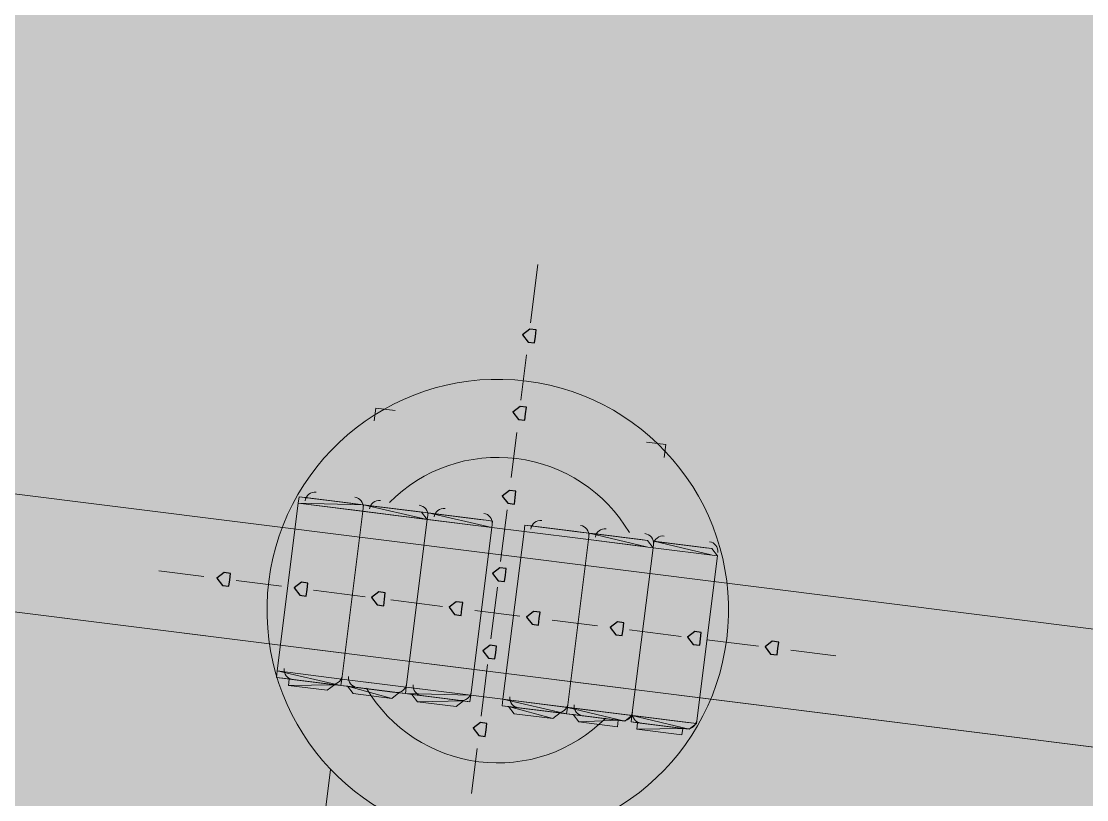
# Model space of a CAD drawing. Header units: metres. Extents: x -4 to 509425, y 7549 to 4732445.
# Drawn here: x 476017.876 to 476019.263, y 4719765.067 to 4719766.081 of the extents above; entities that cross this region are included whole.
import ezdxf

# ---------------------------------------------------------------- set-up
doc = ezdxf.new("R2010")
doc.units = ezdxf.units.M
doc.header["$LTSCALE"] = 0.01
doc.header["$MEASUREMENT"] = 0
doc.layers.get('0').update_dxf_attribs({"lineweight": 0})
doc.layers.add('_SUBESTACIÓN', color=1, linetype='Continuous')
doc.layers.add('SUBESTACION LA VID', color=253, linetype='Continuous')

# ---------------------------------------------------------------- blocks, each defined once
blk = doc.blocks.new('A$Cfff6051d')
at = {"layer": 'SUBESTACION LA VID', "transparency": 33554687}
h = blk.add_hatch(color=256, dxfattribs=at)
h.dxf.hatch_style = 2
h.paths.add_polyline_path([(476018.5451, 4719765.6707), (476018.5461, 4719765.6791), (476018.5377, 4719765.6801), (476018.5282, 4719765.6728), (476018.5356, 4719765.6633), (476018.544, 4719765.6623)])
h = blk.add_hatch(color=256, dxfattribs=at)
h.dxf.hatch_style = 2
h.paths.add_polyline_path([(476018.5451, 4719765.6707), (476018.5461, 4719765.6791), (476018.5377, 4719765.6801), (476018.5282, 4719765.6728), (476018.5356, 4719765.6633), (476018.544, 4719765.6623)])
h = blk.add_hatch(color=256, dxfattribs=at)
h.dxf.hatch_style = 2
h.paths.add_polyline_path([(476018.5324, 4719765.5699), (476018.5335, 4719765.5783), (476018.5251, 4719765.5793), (476018.5156, 4719765.572), (476018.523, 4719765.5625), (476018.5314, 4719765.5615)])
h = blk.add_hatch(color=256, dxfattribs=at)
h.dxf.hatch_style = 2
h.paths.add_polyline_path([(476018.5324, 4719765.5699), (476018.5335, 4719765.5783), (476018.5251, 4719765.5793), (476018.5156, 4719765.572), (476018.523, 4719765.5625), (476018.5314, 4719765.5615)])
h = blk.add_hatch(color=256, dxfattribs=at)
h.dxf.hatch_style = 2
h.paths.add_polyline_path([(476018.5187, 4719765.4607), (476018.5198, 4719765.4691), (476018.5114, 4719765.4701), (476018.5019, 4719765.4628), (476018.5093, 4719765.4533), (476018.5177, 4719765.4523)])
h = blk.add_hatch(color=256, dxfattribs=at)
h.dxf.hatch_style = 2
h.paths.add_polyline_path([(476018.5187, 4719765.4607), (476018.5198, 4719765.4691), (476018.5114, 4719765.4701), (476018.5019, 4719765.4628), (476018.5093, 4719765.4533), (476018.5177, 4719765.4523)])
h = blk.add_hatch(color=256, dxfattribs=at)
h.dxf.hatch_style = 2
h.paths.add_polyline_path([(476018.5061, 4719765.3598), (476018.5071, 4719765.3682), (476018.4987, 4719765.3693), (476018.4893, 4719765.362), (476018.4966, 4719765.3525), (476018.505, 4719765.3514)])
h = blk.add_hatch(color=256, dxfattribs=at)
h.dxf.hatch_style = 2
h.paths.add_polyline_path([(476018.5061, 4719765.3598), (476018.5071, 4719765.3682), (476018.4987, 4719765.3693), (476018.4893, 4719765.362), (476018.4966, 4719765.3525), (476018.505, 4719765.3514)])
h = blk.add_hatch(color=256, dxfattribs=at)
h.dxf.hatch_style = 2
h.paths.add_polyline_path([(476018.147, 4719765.3537), (476018.148, 4719765.3621), (476018.1396, 4719765.3631), (476018.1302, 4719765.3558), (476018.1375, 4719765.3463), (476018.1459, 4719765.3453)])
h = blk.add_hatch(color=256, dxfattribs=at)
h.dxf.hatch_style = 2
h.paths.add_polyline_path([(476018.147, 4719765.3537), (476018.148, 4719765.3621), (476018.1396, 4719765.3631), (476018.1302, 4719765.3558), (476018.1375, 4719765.3463), (476018.1459, 4719765.3453)])
h = blk.add_hatch(color=256, dxfattribs=at)
h.dxf.hatch_style = 2
h.paths.add_polyline_path([(476018.2478, 4719765.341), (476018.2488, 4719765.3494), (476018.2404, 4719765.3505), (476018.231, 4719765.3431), (476018.2383, 4719765.3337), (476018.2467, 4719765.3326)])
h = blk.add_hatch(color=256, dxfattribs=at)
h.dxf.hatch_style = 2
h.paths.add_polyline_path([(476018.2478, 4719765.341), (476018.2488, 4719765.3494), (476018.2404, 4719765.3505), (476018.231, 4719765.3431), (476018.2383, 4719765.3337), (476018.2467, 4719765.3326)])
h = blk.add_hatch(color=256, dxfattribs=at)
h.dxf.hatch_style = 2
h.paths.add_polyline_path([(476018.3486, 4719765.3284), (476018.3496, 4719765.3368), (476018.3412, 4719765.3379), (476018.3318, 4719765.3305), (476018.3391, 4719765.3211), (476018.3475, 4719765.32)])
h = blk.add_hatch(color=256, dxfattribs=at)
h.dxf.hatch_style = 2
h.paths.add_polyline_path([(476018.3486, 4719765.3284), (476018.3496, 4719765.3368), (476018.3412, 4719765.3379), (476018.3318, 4719765.3305), (476018.3391, 4719765.3211), (476018.3475, 4719765.32)])
h = blk.add_hatch(color=256, dxfattribs=at)
h.dxf.hatch_style = 2
h.paths.add_polyline_path([(476018.4494, 4719765.3158), (476018.4504, 4719765.3242), (476018.442, 4719765.3252), (476018.4326, 4719765.3179), (476018.4399, 4719765.3084), (476018.4483, 4719765.3074)])
h = blk.add_hatch(color=256, dxfattribs=at)
h.dxf.hatch_style = 2
h.paths.add_polyline_path([(476018.4494, 4719765.3158), (476018.4504, 4719765.3242), (476018.442, 4719765.3252), (476018.4326, 4719765.3179), (476018.4399, 4719765.3084), (476018.4483, 4719765.3074)])
h = blk.add_hatch(color=256, dxfattribs=at)
h.dxf.hatch_style = 2
h.paths.add_polyline_path([(476018.5502, 4719765.3031), (476018.5512, 4719765.3115), (476018.5428, 4719765.3126), (476018.5334, 4719765.3052), (476018.5407, 4719765.2958), (476018.5491, 4719765.2947)])
h = blk.add_hatch(color=256, dxfattribs=at)
h.dxf.hatch_style = 2
h.paths.add_polyline_path([(476018.5502, 4719765.3031), (476018.5512, 4719765.3115), (476018.5428, 4719765.3126), (476018.5334, 4719765.3052), (476018.5407, 4719765.2958), (476018.5491, 4719765.2947)])
h = blk.add_hatch(color=256, dxfattribs=at)
h.dxf.hatch_style = 2
h.paths.add_polyline_path([(476018.6594, 4719765.2894), (476018.6604, 4719765.2978), (476018.652, 4719765.2989), (476018.6426, 4719765.2915), (476018.6499, 4719765.2821), (476018.6583, 4719765.281)])
h = blk.add_hatch(color=256, dxfattribs=at)
h.dxf.hatch_style = 2
h.paths.add_polyline_path([(476018.6594, 4719765.2894), (476018.6604, 4719765.2978), (476018.652, 4719765.2989), (476018.6426, 4719765.2915), (476018.6499, 4719765.2821), (476018.6583, 4719765.281)])
h = blk.add_hatch(color=256, dxfattribs=at)
h.dxf.hatch_style = 2
h.paths.add_polyline_path([(476018.7602, 4719765.2768), (476018.7612, 4719765.2852), (476018.7528, 4719765.2863), (476018.7434, 4719765.2789), (476018.7507, 4719765.2695), (476018.7591, 4719765.2684)])
h = blk.add_hatch(color=256, dxfattribs=at)
h.dxf.hatch_style = 2
h.paths.add_polyline_path([(476018.7602, 4719765.2768), (476018.7612, 4719765.2852), (476018.7528, 4719765.2863), (476018.7434, 4719765.2789), (476018.7507, 4719765.2695), (476018.7591, 4719765.2684)])
h = blk.add_hatch(color=256, dxfattribs=at)
h.dxf.hatch_style = 2
h.paths.add_polyline_path([(476018.4934, 4719765.259), (476018.4945, 4719765.2674), (476018.4861, 4719765.2685), (476018.4766, 4719765.2612), (476018.484, 4719765.2517), (476018.4924, 4719765.2506)])
h = blk.add_hatch(color=256, dxfattribs=at)
h.dxf.hatch_style = 2
h.paths.add_polyline_path([(476018.4934, 4719765.259), (476018.4945, 4719765.2674), (476018.4861, 4719765.2685), (476018.4766, 4719765.2612), (476018.484, 4719765.2517), (476018.4924, 4719765.2506)])
h = blk.add_hatch(color=256, dxfattribs=at)
h.dxf.hatch_style = 2
h.paths.add_polyline_path([(476018.861, 4719765.2642), (476018.862, 4719765.2726), (476018.8536, 4719765.2736), (476018.8442, 4719765.2663), (476018.8515, 4719765.2568), (476018.8599, 4719765.2558)])
h = blk.add_hatch(color=256, dxfattribs=at)
h.dxf.hatch_style = 2
h.paths.add_polyline_path([(476018.861, 4719765.2642), (476018.862, 4719765.2726), (476018.8536, 4719765.2736), (476018.8442, 4719765.2663), (476018.8515, 4719765.2568), (476018.8599, 4719765.2558)])
h = blk.add_hatch(color=256, dxfattribs=at)
h.dxf.hatch_style = 2
h.paths.add_polyline_path([(476018.4808, 4719765.1582), (476018.4819, 4719765.1666), (476018.4735, 4719765.1677), (476018.464, 4719765.1603), (476018.4714, 4719765.1509), (476018.4798, 4719765.1498)])
h = blk.add_hatch(color=256, dxfattribs=at)
h.dxf.hatch_style = 2
h.paths.add_polyline_path([(476018.4808, 4719765.1582), (476018.4819, 4719765.1666), (476018.4735, 4719765.1677), (476018.464, 4719765.1603), (476018.4714, 4719765.1509), (476018.4798, 4719765.1498)])
at = {"layer": 'SUBESTACION LA VID', "lineweight": 15}
for p, q in [((476073.0778, 4719758.5438), (475977.8264, 4719770.4854)), ((476073.0589, 4719758.3926), (475977.8075, 4719770.3342)), ((476018.5482, 4719765.7641), (476018.5388, 4719765.6885)), ((476018.5482, 4719765.7641), (476018.5388, 4719765.6885)), ((476018.5335, 4719765.6465), (476018.5261, 4719765.5877)), ((476018.5335, 4719765.6465), (476018.5261, 4719765.5877)), ((476018.5209, 4719765.5457), (476018.5135, 4719765.4869)), ((476018.5209, 4719765.5457), (476018.5135, 4719765.4869)), ((476018.2362, 4719765.4534), (476018.2089, 4719765.235)), ((476018.2362, 4719765.4534), (476018.2089, 4719765.235)), ((476018.3045, 4719765.4534), (476018.2541, 4719765.4597)), ((476018.3045, 4719765.4534), (476018.2541, 4719765.4597)), ((476018.3885, 4719765.4429), (476018.3381, 4719765.4492)), ((476018.3885, 4719765.4429), (476018.3381, 4719765.4492)), ((476018.3203, 4719765.4429), (476018.2929, 4719765.2245)), ((476018.2929, 4719765.2245), (476018.3203, 4719765.4429)), ((476018.3203, 4719765.4429), (476018.2929, 4719765.2245)), ((476018.2929, 4719765.2245), (476018.3203, 4719765.4429)), ((476018.4725, 4719765.4323), (476018.4221, 4719765.4386)), ((476018.4725, 4719765.4323), (476018.4221, 4719765.4386)), ((476018.5082, 4719765.4449), (476018.4998, 4719765.3777)), ((476018.5082, 4719765.4449), (476018.4998, 4719765.3777)), ((476018.4043, 4719765.4323), (476018.3769, 4719765.2139)), ((476018.3769, 4719765.2139), (476018.4043, 4719765.4323)), ((476018.4043, 4719765.4323), (476018.3769, 4719765.2139)), ((476018.3769, 4719765.2139), (476018.4043, 4719765.4323)), ((476018.4609, 4719765.2034), (476018.4883, 4719765.4218)), ((476018.4609, 4719765.2034), (476018.4883, 4719765.4218)), ((476018.5481, 4719765.4228), (476018.5985, 4719765.4165)), ((476018.5481, 4719765.4228), (476018.5985, 4719765.4165)), ((476018.5029, 4719765.1981), (476018.5303, 4719765.4166)), ((476018.5029, 4719765.1981), (476018.5303, 4719765.4166)), ((476018.6143, 4719765.406), (476018.5869, 4719765.1876)), ((476018.5869, 4719765.1876), (476018.6143, 4719765.406)), ((476018.6143, 4719765.406), (476018.5869, 4719765.1876)), ((476018.5869, 4719765.1876), (476018.6143, 4719765.406)), ((476018.6321, 4719765.4123), (476018.6825, 4719765.406)), ((476018.6321, 4719765.4123), (476018.6825, 4719765.406)), ((476018.6983, 4719765.3955), (476018.6709, 4719765.1771)), ((476018.6709, 4719765.1771), (476018.6983, 4719765.3955)), ((476018.6983, 4719765.3955), (476018.6709, 4719765.1771)), ((476018.6709, 4719765.1771), (476018.6983, 4719765.3955)), ((476018.7077, 4719765.4028), (476018.7665, 4719765.3955)), ((476018.7077, 4719765.4028), (476018.7665, 4719765.3955)), ((476018.7823, 4719765.385), (476018.7549, 4719765.1665)), ((476018.7823, 4719765.385), (476018.7549, 4719765.1665)), ((476018.1134, 4719765.3579), (476018.0545, 4719765.3653)), ((476018.1134, 4719765.3579), (476018.0545, 4719765.3653)), ((476018.2142, 4719765.3453), (476018.1554, 4719765.3526)), ((476018.2142, 4719765.3453), (476018.1554, 4719765.3526)), ((476018.3234, 4719765.3316), (476018.2562, 4719765.34)), ((476018.3234, 4719765.3316), (476018.2562, 4719765.34)), ((476018.4956, 4719765.3441), (476018.4872, 4719765.2769)), ((476018.4956, 4719765.3441), (476018.4872, 4719765.2769)), ((476018.4242, 4719765.3189), (476018.357, 4719765.3274)), ((476018.4242, 4719765.3189), (476018.357, 4719765.3274)), ((476018.525, 4719765.3063), (476018.4662, 4719765.3137)), ((476018.525, 4719765.3063), (476018.4662, 4719765.3137)), ((476018.6258, 4719765.2937), (476018.567, 4719765.301)), ((476018.6258, 4719765.2937), (476018.567, 4719765.301)), ((476018.735, 4719765.28), (476018.6678, 4719765.2884)), ((476018.735, 4719765.28), (476018.6678, 4719765.2884)), ((476018.8358, 4719765.2673), (476018.7686, 4719765.2757)), ((476018.8358, 4719765.2673), (476018.7686, 4719765.2757)), ((476018.9366, 4719765.2547), (476018.8778, 4719765.2621)), ((476018.9366, 4719765.2547), (476018.8778, 4719765.2621)), ((476018.4829, 4719765.2433), (476018.4745, 4719765.1761)), ((476018.4829, 4719765.2433), (476018.4745, 4719765.1761)), ((476018.2236, 4719765.2161), (476018.274, 4719765.2098)), ((476018.2246, 4719765.2245), (476018.275, 4719765.2182)), ((476018.3086, 4719765.214), (476018.359, 4719765.2076)), ((476018.3076, 4719765.2056), (476018.358, 4719765.1992)), ((476018.3926, 4719765.2034), (476018.443, 4719765.1971)), ((476018.3916, 4719765.195), (476018.442, 4719765.1887)), ((476018.569, 4719765.1813), (476018.5186, 4719765.1876)), ((476018.568, 4719765.1729), (476018.5176, 4719765.1792)), ((476018.653, 4719765.1708), (476018.6026, 4719765.1771)), ((476018.652, 4719765.1624), (476018.6016, 4719765.1687)), ((476018.736, 4719765.1518), (476018.6772, 4719765.1592)), ((476018.737, 4719765.1602), (476018.6782, 4719765.1676)), ((476018.4692, 4719765.1341), (476018.4619, 4719765.0753)), ((476018.4692, 4719765.1341), (476018.4619, 4719765.0753)), ((476018.2781, 4719765.1069), (476017.9, 4719762.0911)), ((476018.2781, 4719765.1069), (476017.9, 4719762.0911))]:
    blk.add_line(p, q, dxfattribs=at)
at = {"layer": 'SUBESTACION LA VID', "lineweight": 0}
for p, q in [((476018.2457, 4719765.4608), (476018.3129, 4719765.4523)), ((476018.2457, 4719765.4608), (476018.3129, 4719765.4523)), ((476018.2457, 4719765.4608), (476018.3129, 4719765.4523)), ((476018.2457, 4719765.4608), (476018.3129, 4719765.4523)), ((476018.2457, 4719765.4608), (476018.3129, 4719765.4523)), ((476018.2457, 4719765.4608), (476018.3045, 4719765.4534)), ((476018.2457, 4719765.4608), (476018.3129, 4719765.4523)), ((476018.2457, 4719765.4608), (476018.3129, 4719765.4523)), ((476018.2457, 4719765.4608), (476018.3129, 4719765.4523)), ((476018.2457, 4719765.4608), (476018.3129, 4719765.4523)), ((476018.2457, 4719765.4608), (476018.3129, 4719765.4523)), ((476018.2457, 4719765.4608), (476018.3045, 4719765.4534)), ((476018.3213, 4719765.4513), (476018.4043, 4719765.4323)), ((476018.3297, 4719765.4502), (476018.3969, 4719765.4418)), ((476018.3297, 4719765.4502), (476018.3969, 4719765.4418)), ((476018.3297, 4719765.4502), (476018.3969, 4719765.4418)), ((476018.3297, 4719765.4502), (476018.3969, 4719765.4418)), ((476018.3297, 4719765.4502), (476018.3969, 4719765.4418)), ((476018.3297, 4719765.4502), (476018.3969, 4719765.4418)), ((476018.3297, 4719765.4502), (476018.3969, 4719765.4418)), ((476018.3297, 4719765.4502), (476018.3969, 4719765.4418)), ((476018.3297, 4719765.4502), (476018.3969, 4719765.4418)), ((476018.3297, 4719765.4502), (476018.3969, 4719765.4418)), ((476018.3203, 4719765.4429), (476018.4043, 4719765.4323)), ((476018.4053, 4719765.4407), (476018.4883, 4719765.4218)), ((476018.4053, 4719765.4407), (476018.4809, 4719765.4313)), ((476018.4053, 4719765.4407), (476018.4883, 4719765.4218)), ((476018.4053, 4719765.4407), (476018.4809, 4719765.4313)), ((476018.4137, 4719765.4397), (476018.4809, 4719765.4313)), ((476018.4137, 4719765.4397), (476018.4809, 4719765.4313)), ((476018.4137, 4719765.4397), (476018.4809, 4719765.4313)), ((476018.4137, 4719765.4397), (476018.4809, 4719765.4313)), ((476018.4137, 4719765.4397), (476018.4809, 4719765.4313)), ((476018.4137, 4719765.4397), (476018.4725, 4719765.4323)), ((476018.4137, 4719765.4397), (476018.4809, 4719765.4313)), ((476018.4137, 4719765.4397), (476018.4809, 4719765.4313)), ((476018.4137, 4719765.4397), (476018.4809, 4719765.4313)), ((476018.4137, 4719765.4397), (476018.4809, 4719765.4313)), ((476018.4137, 4719765.4397), (476018.4809, 4719765.4313)), ((476018.4137, 4719765.4397), (476018.4725, 4719765.4323)), ((476018.4043, 4719765.4323), (476018.4883, 4719765.4218)), ((476018.4043, 4719765.4323), (476018.4883, 4719765.4218)), ((476018.4043, 4719765.4323), (476018.4883, 4719765.4218)), ((476018.4043, 4719765.4323), (476018.4883, 4719765.4218)), ((476018.4043, 4719765.4323), (476018.4883, 4719765.4218)), ((476018.4043, 4719765.4323), (476018.4883, 4719765.4218)), ((476018.5313, 4719765.425), (476018.6069, 4719765.4155)), ((476018.5313, 4719765.425), (476018.6069, 4719765.4155)), ((476018.5397, 4719765.4239), (476018.6069, 4719765.4155)), ((476018.5397, 4719765.4239), (476018.6069, 4719765.4155)), ((476018.5397, 4719765.4239), (476018.6069, 4719765.4155)), ((476018.5397, 4719765.4239), (476018.5985, 4719765.4165)), ((476018.5397, 4719765.4239), (476018.5985, 4719765.4165)), ((476018.5397, 4719765.4239), (476018.6069, 4719765.4155)), ((476018.5397, 4719765.4239), (476018.6069, 4719765.4155)), ((476018.5397, 4719765.4239), (476018.6069, 4719765.4155)), ((476018.5397, 4719765.4239), (476018.5985, 4719765.4165)), ((476018.5397, 4719765.4239), (476018.5985, 4719765.4165)), ((476018.5481, 4719765.4228), (476018.5985, 4719765.4165)), ((476018.5481, 4719765.4228), (476018.5985, 4719765.4165)), ((476018.5303, 4719765.4166), (476018.6143, 4719765.406)), ((476018.5303, 4719765.4166), (476018.6143, 4719765.406)), ((476018.6143, 4719765.406), (476018.6983, 4719765.3955)), ((476018.6143, 4719765.406), (476018.6983, 4719765.3955)), ((476018.6143, 4719765.406), (476018.6899, 4719765.3965)), ((476018.6153, 4719765.4144), (476018.6899, 4719765.3965)), ((476018.6153, 4719765.4144), (476018.6909, 4719765.4049)), ((476018.6153, 4719765.4144), (476018.6909, 4719765.4049)), ((476018.6153, 4719765.4144), (476018.6909, 4719765.4049)), ((476018.6153, 4719765.4144), (476018.6909, 4719765.4049)), ((476018.6237, 4719765.4134), (476018.6909, 4719765.4049)), ((476018.6237, 4719765.4134), (476018.6909, 4719765.4049)), ((476018.6237, 4719765.4134), (476018.6825, 4719765.406)), ((476018.6237, 4719765.4134), (476018.6825, 4719765.406)), ((476018.6237, 4719765.4134), (476018.6909, 4719765.4049)), ((476018.6237, 4719765.4134), (476018.6909, 4719765.4049)), ((476018.6237, 4719765.4134), (476018.6825, 4719765.406)), ((476018.6237, 4719765.4134), (476018.6825, 4719765.406)), ((476018.6321, 4719765.4123), (476018.6825, 4719765.406)), ((476018.6321, 4719765.4123), (476018.6825, 4719765.406)), ((476018.6983, 4719765.3955), (476018.7823, 4719765.385)), ((476018.6983, 4719765.3955), (476018.7823, 4719765.385)), ((476018.6983, 4719765.3955), (476018.7823, 4719765.385)), ((476018.6983, 4719765.3955), (476018.7823, 4719765.385)), ((476018.6983, 4719765.3955), (476018.7823, 4719765.385)), ((476018.6983, 4719765.3955), (476018.7823, 4719765.385)), ((476018.6993, 4719765.4039), (476018.7739, 4719765.386)), ((476018.6993, 4719765.4039), (476018.7749, 4719765.3944)), ((476018.6993, 4719765.4039), (476018.7749, 4719765.3944)), ((476018.6993, 4719765.4039), (476018.7739, 4719765.386)), ((476018.6993, 4719765.4039), (476018.7749, 4719765.3944)), ((476018.6993, 4719765.4039), (476018.7749, 4719765.3944)), ((476018.7077, 4719765.4028), (476018.7749, 4719765.3944)), ((476018.7077, 4719765.4028), (476018.7665, 4719765.3955)), ((476018.7077, 4719765.4028), (476018.7665, 4719765.3955)), ((476018.7077, 4719765.4028), (476018.7665, 4719765.3955)), ((476018.7077, 4719765.4028), (476018.7749, 4719765.3944)), ((476018.7077, 4719765.4028), (476018.7665, 4719765.3955)), ((476018.7077, 4719765.4028), (476018.7665, 4719765.3955)), ((476018.7077, 4719765.4028), (476018.7665, 4719765.3955)), ((476018.2834, 4719765.2171), (476018.2162, 4719765.2255)), ((476018.2834, 4719765.2171), (476018.2162, 4719765.2255)), ((476018.2834, 4719765.2171), (476018.2162, 4719765.2255)), ((476018.2834, 4719765.2171), (476018.2162, 4719765.2255)), ((476018.2834, 4719765.2171), (476018.2162, 4719765.2255)), ((476018.2834, 4719765.2171), (476018.2162, 4719765.2255)), ((476018.2834, 4719765.2171), (476018.2246, 4719765.2245)), ((476018.2834, 4719765.2171), (476018.2246, 4719765.2245)), ((476018.3758, 4719765.2055), (476018.2918, 4719765.2161)), ((476018.3758, 4719765.2055), (476018.2918, 4719765.2161)), ((476018.3758, 4719765.2055), (476018.2918, 4719765.2161)), ((476018.3758, 4719765.2055), (476018.2918, 4719765.2161)), ((476018.3769, 4719765.2139), (476018.2929, 4719765.2245)), ((476018.3769, 4719765.2139), (476018.2929, 4719765.2245)), ((476018.3769, 4719765.2139), (476018.2929, 4719765.2245)), ((476018.3769, 4719765.2139), (476018.2929, 4719765.2245)), ((476018.359, 4719765.2076), (476018.3002, 4719765.215)), ((476018.3674, 4719765.2066), (476018.3002, 4719765.215)), ((476018.3674, 4719765.2066), (476018.3002, 4719765.215)), ((476018.3674, 4719765.2066), (476018.3002, 4719765.215)), ((476018.3674, 4719765.2066), (476018.3002, 4719765.215)), ((476018.3674, 4719765.2066), (476018.3002, 4719765.215)), ((476018.358, 4719765.1992), (476018.3002, 4719765.215)), ((476018.3674, 4719765.2066), (476018.3002, 4719765.215)), ((476018.3674, 4719765.2066), (476018.3002, 4719765.215)), ((476018.3674, 4719765.2066), (476018.3002, 4719765.215)), ((476018.3674, 4719765.2066), (476018.3002, 4719765.215)), ((476018.3674, 4719765.2066), (476018.3002, 4719765.215)), ((476018.4514, 4719765.1961), (476018.3758, 4719765.2055)), ((476018.4598, 4719765.195), (476018.3758, 4719765.2055)), ((476018.4609, 4719765.2034), (476018.3758, 4719765.2055)), ((476018.4514, 4719765.1961), (476018.3758, 4719765.2055)), ((476018.4514, 4719765.1961), (476018.3758, 4719765.2055)), ((476018.4598, 4719765.195), (476018.3758, 4719765.2055)), ((476018.4609, 4719765.2034), (476018.3758, 4719765.2055)), ((476018.4514, 4719765.1961), (476018.3842, 4719765.2045)), ((476018.4514, 4719765.1961), (476018.3842, 4719765.2045)), ((476018.4514, 4719765.1961), (476018.3842, 4719765.2045)), ((476018.4514, 4719765.1961), (476018.3842, 4719765.2045)), ((476018.4514, 4719765.1961), (476018.3842, 4719765.2045)), ((476018.4514, 4719765.1961), (476018.3842, 4719765.2045)), ((476018.4514, 4719765.1961), (476018.3842, 4719765.2045)), ((476018.5858, 4719765.1792), (476018.5029, 4719765.1981)), ((476018.5858, 4719765.1792), (476018.5029, 4719765.1981)), ((476018.569, 4719765.1813), (476018.5102, 4719765.1887)), ((476018.5774, 4719765.1803), (476018.5102, 4719765.1887)), ((476018.5774, 4719765.1803), (476018.5102, 4719765.1887)), ((476018.568, 4719765.1729), (476018.5102, 4719765.1887)), ((476018.5774, 4719765.1803), (476018.5102, 4719765.1887)), ((476018.5774, 4719765.1803), (476018.5102, 4719765.1887)), ((476018.6614, 4719765.1697), (476018.5869, 4719765.1876)), ((476018.6614, 4719765.1697), (476018.5869, 4719765.1876)), ((476018.6614, 4719765.1697), (476018.5858, 4719765.1792)), ((476018.6614, 4719765.1697), (476018.5858, 4719765.1792)), ((476018.6614, 4719765.1697), (476018.5858, 4719765.1792)), ((476018.6614, 4719765.1697), (476018.5858, 4719765.1792)), ((476018.653, 4719765.1708), (476018.5942, 4719765.1781)), ((476018.6614, 4719765.1697), (476018.5942, 4719765.1781)), ((476018.653, 4719765.1708), (476018.5942, 4719765.1781)), ((476018.6614, 4719765.1697), (476018.5942, 4719765.1781)), ((476018.653, 4719765.1708), (476018.6016, 4719765.1687)), ((476018.653, 4719765.1708), (476018.6026, 4719765.1771)), ((476018.7465, 4719765.1676), (476018.6709, 4719765.1771)), ((476018.7454, 4719765.1592), (476018.6698, 4719765.1687)), ((476018.7454, 4719765.1592), (476018.6698, 4719765.1687)), ((476018.7454, 4719765.1592), (476018.6698, 4719765.1687)), ((476018.7454, 4719765.1592), (476018.6698, 4719765.1687)), ((476018.7454, 4719765.1592), (476018.6698, 4719765.1687)), ((476018.7454, 4719765.1592), (476018.6698, 4719765.1687)), ((476018.7454, 4719765.1592), (476018.6698, 4719765.1687)), ((476018.737, 4719765.1602), (476018.6772, 4719765.1592)), ((476018.737, 4719765.1602), (476018.6782, 4719765.1676)), ((476018.737, 4719765.1602), (476018.6782, 4719765.1676)), ((476018.737, 4719765.1602), (476018.6782, 4719765.1676)), ((476018.7454, 4719765.1592), (476018.6782, 4719765.1676)), ((476018.7454, 4719765.1592), (476018.6782, 4719765.1676)), ((476018.737, 4719765.1602), (476018.6782, 4719765.1676)), ((476018.737, 4719765.1602), (476018.6782, 4719765.1676)), ((476018.7454, 4719765.1592), (476018.6782, 4719765.1676)), ((476018.7454, 4719765.1592), (476018.6782, 4719765.1676))]:
    blk.add_line(p, q, dxfattribs=at)
at = {"layer": 'SUBESTACION LA VID', "lineweight": 15}
for points in [[(476073.0589, 4719758.3926), (476073.0778, 4719758.5438), (475977.8264, 4719770.4854), (475977.8075, 4719770.3342), (476073.0589, 4719758.3926)], [(476018.3623, 4719765.5741), (476018.3371, 4719765.5773), (476018.335, 4719765.5605)], [(476018.3623, 4719765.5741), (476018.3371, 4719765.5773), (476018.335, 4719765.5605)], [(476018.6899, 4719765.533), (476018.7151, 4719765.5299), (476018.713, 4719765.5131)], [(476018.6899, 4719765.533), (476018.7151, 4719765.5299), (476018.713, 4719765.5131)], [(476018.3549, 4719765.4471), (476018.3381, 4719765.4492), (476018.3297, 4719765.4502), (476018.3213, 4719765.4513), (476018.3203, 4719765.4429), (476018.3213, 4719765.4513), (476018.3129, 4719765.4523), (476018.3045, 4719765.4534), (476018.2541, 4719765.4597), (476018.2457, 4719765.4608), (476018.2373, 4719765.4618), (476018.2362, 4719765.4534), (476018.2089, 4719765.235), (476018.2078, 4719765.2266), (476018.2162, 4719765.2255), (476018.2246, 4719765.2245), (476018.275, 4719765.2182), (476018.2834, 4719765.2171), (476018.2918, 4719765.2161), (476018.2929, 4719765.2245), (476018.2918, 4719765.2161), (476018.3002, 4719765.215), (476018.3086, 4719765.214), (476018.359, 4719765.2076), (476018.3674, 4719765.2066), (476018.3758, 4719765.2055), (476018.3769, 4719765.2139), (476018.3758, 4719765.2055), (476018.3842, 4719765.2045), (476018.3926, 4719765.2034), (476018.443, 4719765.1971), (476018.4514, 4719765.1961), (476018.4598, 4719765.195), (476018.4609, 4719765.2034), (476018.5029, 4719765.1981), (476018.5018, 4719765.1897), (476018.5102, 4719765.1887), (476018.5186, 4719765.1876), (476018.569, 4719765.1813), (476018.5774, 4719765.1803), (476018.5858, 4719765.1792), (476018.5869, 4719765.1876), (476018.5858, 4719765.1792), (476018.5942, 4719765.1781), (476018.6026, 4719765.1771), (476018.653, 4719765.1708), (476018.6614, 4719765.1697), (476018.6709, 4719765.1771), (476018.6698, 4719765.1687), (476018.6782, 4719765.1676), (476018.737, 4719765.1602), (476018.7454, 4719765.1592), (476018.7549, 4719765.1665), (476018.7823, 4719765.385), (476018.7749, 4719765.3944), (476018.7665, 4719765.3955), (476018.7077, 4719765.4028), (476018.6993, 4719765.4039), (476018.6983, 4719765.3955), (476018.6909, 4719765.4049), (476018.6825, 4719765.406), (476018.6321, 4719765.4123), (476018.6237, 4719765.4134), (476018.6153, 4719765.4144), (476018.6143, 4719765.406), (476018.6153, 4719765.4144), (476018.6069, 4719765.4155), (476018.5985, 4719765.4165), (476018.5481, 4719765.4228), (476018.5397, 4719765.4239), (476018.5313, 4719765.425), (476018.5303, 4719765.4166), (476018.4883, 4719765.4218), (476018.4893, 4719765.4302), (476018.4809, 4719765.4313), (476018.4725, 4719765.4323), (476018.4221, 4719765.4386), (476018.4137, 4719765.4397), (476018.4053, 4719765.4407), (476018.4043, 4719765.4323), (476018.3969, 4719765.4418), (476018.3885, 4719765.4429), (476018.3549, 4719765.4471)], [(476018.3549, 4719765.4471), (476018.3381, 4719765.4492), (476018.3297, 4719765.4502), (476018.3213, 4719765.4513), (476018.3203, 4719765.4429), (476018.3213, 4719765.4513), (476018.3129, 4719765.4523), (476018.3045, 4719765.4534), (476018.2541, 4719765.4597), (476018.2457, 4719765.4608), (476018.2373, 4719765.4618), (476018.2362, 4719765.4534), (476018.2089, 4719765.235), (476018.2078, 4719765.2266), (476018.2162, 4719765.2255), (476018.2246, 4719765.2245), (476018.2236, 4719765.2161), (476018.274, 4719765.2098), (476018.2834, 4719765.2171), (476018.2918, 4719765.2161), (476018.2929, 4719765.2245), (476018.2918, 4719765.2161), (476018.3002, 4719765.215), (476018.3076, 4719765.2056), (476018.358, 4719765.1992), (476018.3674, 4719765.2066), (476018.3758, 4719765.2055), (476018.3769, 4719765.2139), (476018.3758, 4719765.2055), (476018.3842, 4719765.2045), (476018.3916, 4719765.195), (476018.442, 4719765.1887), (476018.4514, 4719765.1961), (476018.4598, 4719765.195), (476018.4609, 4719765.2034), (476018.5029, 4719765.1981), (476018.5018, 4719765.1897), (476018.5102, 4719765.1887), (476018.5176, 4719765.1792), (476018.568, 4719765.1729), (476018.5774, 4719765.1803), (476018.5858, 4719765.1792), (476018.5869, 4719765.1876), (476018.5858, 4719765.1792), (476018.5942, 4719765.1781), (476018.6016, 4719765.1687), (476018.652, 4719765.1624), (476018.653, 4719765.1708), (476018.6614, 4719765.1697), (476018.6709, 4719765.1771), (476018.6698, 4719765.1687), (476018.6782, 4719765.1676), (476018.6772, 4719765.1592), (476018.736, 4719765.1518), (476018.737, 4719765.1602), (476018.7454, 4719765.1592), (476018.7549, 4719765.1665), (476018.7823, 4719765.385), (476018.7749, 4719765.3944), (476018.7665, 4719765.3955), (476018.7077, 4719765.4028), (476018.6993, 4719765.4039), (476018.6983, 4719765.3955), (476018.6909, 4719765.4049), (476018.6825, 4719765.406), (476018.6321, 4719765.4123), (476018.6237, 4719765.4134), (476018.6153, 4719765.4144), (476018.6143, 4719765.406), (476018.6153, 4719765.4144), (476018.6069, 4719765.4155), (476018.5985, 4719765.4165), (476018.5481, 4719765.4228), (476018.5397, 4719765.4239), (476018.5313, 4719765.425), (476018.5303, 4719765.4166), (476018.4883, 4719765.4218), (476018.4893, 4719765.4302), (476018.4809, 4719765.4313), (476018.4725, 4719765.4323), (476018.4221, 4719765.4386), (476018.4137, 4719765.4397), (476018.4053, 4719765.4407), (476018.4043, 4719765.4323), (476018.3969, 4719765.4418), (476018.3885, 4719765.4429), (476018.3549, 4719765.4471)]]:
    blk.add_lwpolyline(points, dxfattribs=at)
at = {"layer": 'SUBESTACION LA VID'}
for points in [[(476018.5451, 4719765.6707), (476018.5461, 4719765.6791), (476018.5377, 4719765.6801), (476018.5282, 4719765.6728), (476018.5356, 4719765.6633), (476018.544, 4719765.6623)], [(476018.5451, 4719765.6707), (476018.5461, 4719765.6791), (476018.5377, 4719765.6801), (476018.5282, 4719765.6728), (476018.5356, 4719765.6633), (476018.544, 4719765.6623)], [(476018.5324, 4719765.5699), (476018.5335, 4719765.5783), (476018.5251, 4719765.5793), (476018.5156, 4719765.572), (476018.523, 4719765.5625), (476018.5314, 4719765.5615)], [(476018.5324, 4719765.5699), (476018.5335, 4719765.5783), (476018.5251, 4719765.5793), (476018.5156, 4719765.572), (476018.523, 4719765.5625), (476018.5314, 4719765.5615)], [(476018.5187, 4719765.4607), (476018.5198, 4719765.4691), (476018.5114, 4719765.4701), (476018.5019, 4719765.4628), (476018.5093, 4719765.4533), (476018.5177, 4719765.4523)], [(476018.5187, 4719765.4607), (476018.5198, 4719765.4691), (476018.5114, 4719765.4701), (476018.5019, 4719765.4628), (476018.5093, 4719765.4533), (476018.5177, 4719765.4523)], [(476018.5061, 4719765.3598), (476018.5071, 4719765.3682), (476018.4987, 4719765.3693), (476018.4893, 4719765.362), (476018.4966, 4719765.3525), (476018.505, 4719765.3514)], [(476018.5061, 4719765.3598), (476018.5071, 4719765.3682), (476018.4987, 4719765.3693), (476018.4893, 4719765.362), (476018.4966, 4719765.3525), (476018.505, 4719765.3514)], [(476018.147, 4719765.3537), (476018.148, 4719765.3621), (476018.1396, 4719765.3631), (476018.1302, 4719765.3558), (476018.1375, 4719765.3463), (476018.1459, 4719765.3453)], [(476018.147, 4719765.3537), (476018.148, 4719765.3621), (476018.1396, 4719765.3631), (476018.1302, 4719765.3558), (476018.1375, 4719765.3463), (476018.1459, 4719765.3453)], [(476018.2478, 4719765.341), (476018.2488, 4719765.3494), (476018.2404, 4719765.3505), (476018.231, 4719765.3431), (476018.2383, 4719765.3337), (476018.2467, 4719765.3326)], [(476018.2478, 4719765.341), (476018.2488, 4719765.3494), (476018.2404, 4719765.3505), (476018.231, 4719765.3431), (476018.2383, 4719765.3337), (476018.2467, 4719765.3326)], [(476018.3486, 4719765.3284), (476018.3496, 4719765.3368), (476018.3412, 4719765.3379), (476018.3318, 4719765.3305), (476018.3391, 4719765.3211), (476018.3475, 4719765.32)], [(476018.3486, 4719765.3284), (476018.3496, 4719765.3368), (476018.3412, 4719765.3379), (476018.3318, 4719765.3305), (476018.3391, 4719765.3211), (476018.3475, 4719765.32)], [(476018.4494, 4719765.3158), (476018.4504, 4719765.3242), (476018.442, 4719765.3252), (476018.4326, 4719765.3179), (476018.4399, 4719765.3084), (476018.4483, 4719765.3074)], [(476018.4494, 4719765.3158), (476018.4504, 4719765.3242), (476018.442, 4719765.3252), (476018.4326, 4719765.3179), (476018.4399, 4719765.3084), (476018.4483, 4719765.3074)], [(476018.5502, 4719765.3031), (476018.5512, 4719765.3115), (476018.5428, 4719765.3126), (476018.5334, 4719765.3052), (476018.5407, 4719765.2958), (476018.5491, 4719765.2947)], [(476018.5502, 4719765.3031), (476018.5512, 4719765.3115), (476018.5428, 4719765.3126), (476018.5334, 4719765.3052), (476018.5407, 4719765.2958), (476018.5491, 4719765.2947)], [(476018.6594, 4719765.2894), (476018.6604, 4719765.2978), (476018.652, 4719765.2989), (476018.6426, 4719765.2915), (476018.6499, 4719765.2821), (476018.6583, 4719765.281)], [(476018.6594, 4719765.2894), (476018.6604, 4719765.2978), (476018.652, 4719765.2989), (476018.6426, 4719765.2915), (476018.6499, 4719765.2821), (476018.6583, 4719765.281)], [(476018.7602, 4719765.2768), (476018.7612, 4719765.2852), (476018.7528, 4719765.2863), (476018.7434, 4719765.2789), (476018.7507, 4719765.2695), (476018.7591, 4719765.2684)], [(476018.7602, 4719765.2768), (476018.7612, 4719765.2852), (476018.7528, 4719765.2863), (476018.7434, 4719765.2789), (476018.7507, 4719765.2695), (476018.7591, 4719765.2684)], [(476018.4934, 4719765.259), (476018.4945, 4719765.2674), (476018.4861, 4719765.2685), (476018.4766, 4719765.2612), (476018.484, 4719765.2517), (476018.4924, 4719765.2506)], [(476018.4934, 4719765.259), (476018.4945, 4719765.2674), (476018.4861, 4719765.2685), (476018.4766, 4719765.2612), (476018.484, 4719765.2517), (476018.4924, 4719765.2506)], [(476018.861, 4719765.2642), (476018.862, 4719765.2726), (476018.8536, 4719765.2736), (476018.8442, 4719765.2663), (476018.8515, 4719765.2568), (476018.8599, 4719765.2558)], [(476018.861, 4719765.2642), (476018.862, 4719765.2726), (476018.8536, 4719765.2736), (476018.8442, 4719765.2663), (476018.8515, 4719765.2568), (476018.8599, 4719765.2558)], [(476018.4808, 4719765.1582), (476018.4819, 4719765.1666), (476018.4735, 4719765.1677), (476018.464, 4719765.1603), (476018.4714, 4719765.1509), (476018.4798, 4719765.1498)], [(476018.4808, 4719765.1582), (476018.4819, 4719765.1666), (476018.4735, 4719765.1677), (476018.464, 4719765.1603), (476018.4714, 4719765.1509), (476018.4798, 4719765.1498)]]:
    blk.add_lwpolyline(points, close=True, dxfattribs=at)
at = {"layer": 'SUBESTACION LA VID', "lineweight": 0}
for points in [[(476018.5451, 4719765.6707), (476018.5461, 4719765.6791), (476018.5377, 4719765.6801), (476018.5282, 4719765.6728), (476018.5356, 4719765.6633), (476018.544, 4719765.6623)], [(476018.5451, 4719765.6707), (476018.5461, 4719765.6791), (476018.5377, 4719765.6801), (476018.5282, 4719765.6728), (476018.5356, 4719765.6633), (476018.544, 4719765.6623)], [(476018.5324, 4719765.5699), (476018.5335, 4719765.5783), (476018.5251, 4719765.5793), (476018.5156, 4719765.572), (476018.523, 4719765.5625), (476018.5314, 4719765.5615)], [(476018.5324, 4719765.5699), (476018.5335, 4719765.5783), (476018.5251, 4719765.5793), (476018.5156, 4719765.572), (476018.523, 4719765.5625), (476018.5314, 4719765.5615)], [(476018.5187, 4719765.4607), (476018.5198, 4719765.4691), (476018.5114, 4719765.4701), (476018.5019, 4719765.4628), (476018.5093, 4719765.4533), (476018.5177, 4719765.4523)], [(476018.5187, 4719765.4607), (476018.5198, 4719765.4691), (476018.5114, 4719765.4701), (476018.5019, 4719765.4628), (476018.5093, 4719765.4533), (476018.5177, 4719765.4523)], [(476018.5061, 4719765.3598), (476018.5071, 4719765.3682), (476018.4987, 4719765.3693), (476018.4893, 4719765.362), (476018.4966, 4719765.3525), (476018.505, 4719765.3514)], [(476018.5061, 4719765.3598), (476018.5071, 4719765.3682), (476018.4987, 4719765.3693), (476018.4893, 4719765.362), (476018.4966, 4719765.3525), (476018.505, 4719765.3514)], [(476018.147, 4719765.3537), (476018.148, 4719765.3621), (476018.1396, 4719765.3631), (476018.1302, 4719765.3558), (476018.1375, 4719765.3463), (476018.1459, 4719765.3453)], [(476018.147, 4719765.3537), (476018.148, 4719765.3621), (476018.1396, 4719765.3631), (476018.1302, 4719765.3558), (476018.1375, 4719765.3463), (476018.1459, 4719765.3453)], [(476018.2478, 4719765.341), (476018.2488, 4719765.3494), (476018.2404, 4719765.3505), (476018.231, 4719765.3431), (476018.2383, 4719765.3337), (476018.2467, 4719765.3326)], [(476018.2478, 4719765.341), (476018.2488, 4719765.3494), (476018.2404, 4719765.3505), (476018.231, 4719765.3431), (476018.2383, 4719765.3337), (476018.2467, 4719765.3326)], [(476018.3486, 4719765.3284), (476018.3496, 4719765.3368), (476018.3412, 4719765.3379), (476018.3318, 4719765.3305), (476018.3391, 4719765.3211), (476018.3475, 4719765.32)], [(476018.3486, 4719765.3284), (476018.3496, 4719765.3368), (476018.3412, 4719765.3379), (476018.3318, 4719765.3305), (476018.3391, 4719765.3211), (476018.3475, 4719765.32)], [(476018.4494, 4719765.3158), (476018.4504, 4719765.3242), (476018.442, 4719765.3252), (476018.4326, 4719765.3179), (476018.4399, 4719765.3084), (476018.4483, 4719765.3074)], [(476018.4494, 4719765.3158), (476018.4504, 4719765.3242), (476018.442, 4719765.3252), (476018.4326, 4719765.3179), (476018.4399, 4719765.3084), (476018.4483, 4719765.3074)], [(476018.5502, 4719765.3031), (476018.5512, 4719765.3115), (476018.5428, 4719765.3126), (476018.5334, 4719765.3052), (476018.5407, 4719765.2958), (476018.5491, 4719765.2947)], [(476018.5502, 4719765.3031), (476018.5512, 4719765.3115), (476018.5428, 4719765.3126), (476018.5334, 4719765.3052), (476018.5407, 4719765.2958), (476018.5491, 4719765.2947)], [(476018.6594, 4719765.2894), (476018.6604, 4719765.2978), (476018.652, 4719765.2989), (476018.6426, 4719765.2915), (476018.6499, 4719765.2821), (476018.6583, 4719765.281)], [(476018.6594, 4719765.2894), (476018.6604, 4719765.2978), (476018.652, 4719765.2989), (476018.6426, 4719765.2915), (476018.6499, 4719765.2821), (476018.6583, 4719765.281)], [(476018.7602, 4719765.2768), (476018.7612, 4719765.2852), (476018.7528, 4719765.2863), (476018.7434, 4719765.2789), (476018.7507, 4719765.2695), (476018.7591, 4719765.2684)], [(476018.7602, 4719765.2768), (476018.7612, 4719765.2852), (476018.7528, 4719765.2863), (476018.7434, 4719765.2789), (476018.7507, 4719765.2695), (476018.7591, 4719765.2684)], [(476018.4934, 4719765.259), (476018.4945, 4719765.2674), (476018.4861, 4719765.2685), (476018.4766, 4719765.2612), (476018.484, 4719765.2517), (476018.4924, 4719765.2506)], [(476018.4934, 4719765.259), (476018.4945, 4719765.2674), (476018.4861, 4719765.2685), (476018.4766, 4719765.2612), (476018.484, 4719765.2517), (476018.4924, 4719765.2506)], [(476018.861, 4719765.2642), (476018.862, 4719765.2726), (476018.8536, 4719765.2736), (476018.8442, 4719765.2663), (476018.8515, 4719765.2568), (476018.8599, 4719765.2558)], [(476018.861, 4719765.2642), (476018.862, 4719765.2726), (476018.8536, 4719765.2736), (476018.8442, 4719765.2663), (476018.8515, 4719765.2568), (476018.8599, 4719765.2558)], [(476018.4808, 4719765.1582), (476018.4819, 4719765.1666), (476018.4735, 4719765.1677), (476018.464, 4719765.1603), (476018.4714, 4719765.1509), (476018.4798, 4719765.1498)], [(476018.4808, 4719765.1582), (476018.4819, 4719765.1666), (476018.4735, 4719765.1677), (476018.464, 4719765.1603), (476018.4714, 4719765.1509), (476018.4798, 4719765.1498)]]:
    blk.add_lwpolyline(points, close=True, dxfattribs=at)
for points in [[(476018.4809, 4719765.4313), (476018.4053, 4719765.4407), (476018.3213, 4719765.4513), (476018.2373, 4719765.4618)], [(476018.4809, 4719765.4313), (476018.4053, 4719765.4407), (476018.3213, 4719765.4513), (476018.2373, 4719765.4618)], [(476018.4883, 4719765.4218), (476018.2362, 4719765.4534), (476018.4043, 4719765.4323)], [(476018.4043, 4719765.4323), (476018.3203, 4719765.4429), (476018.2362, 4719765.4534)], [(476018.2362, 4719765.4534), (476018.3203, 4719765.4429), (476018.4043, 4719765.4323), (476018.3203, 4719765.4429)], [(476018.3203, 4719765.4429), (476018.2362, 4719765.4534), (476018.3213, 4719765.4513)], [(476018.4883, 4719765.4218), (476018.2362, 4719765.4534), (476018.4043, 4719765.4323)], [(476018.4043, 4719765.4323), (476018.3203, 4719765.4429), (476018.2362, 4719765.4534)], [(476018.2362, 4719765.4534), (476018.3203, 4719765.4429), (476018.4043, 4719765.4323), (476018.3203, 4719765.4429)], [(476018.3203, 4719765.4429), (476018.2362, 4719765.4534), (476018.3213, 4719765.4513)], [(476018.2457, 4719765.4608), (476018.3213, 4719765.4513), (476018.3969, 4719765.4418)], [(476018.2457, 4719765.4608), (476018.3213, 4719765.4513), (476018.3969, 4719765.4418)], [(476018.3297, 4719765.4502), (476018.3885, 4719765.4429), (476018.3381, 4719765.4492)], [(476018.3297, 4719765.4502), (476018.3885, 4719765.4429), (476018.3381, 4719765.4492)], [(476018.5313, 4719765.425), (476018.6153, 4719765.4144), (476018.6909, 4719765.4049)], [(476018.5313, 4719765.425), (476018.6153, 4719765.4144), (476018.6909, 4719765.4049)], [(476018.6983, 4719765.3955), (476018.6143, 4719765.406), (476018.5303, 4719765.4166), (476018.6143, 4719765.406)], [(476018.5303, 4719765.4166), (476018.6143, 4719765.406), (476018.6983, 4719765.3955)], [(476018.6983, 4719765.3955), (476018.6143, 4719765.406), (476018.5303, 4719765.4166), (476018.6143, 4719765.406)], [(476018.5303, 4719765.4166), (476018.6143, 4719765.406), (476018.6983, 4719765.3955)], [(476018.6993, 4719765.4039), (476018.7749, 4719765.3944), (476018.6993, 4719765.4039)], [(476018.6993, 4719765.4039), (476018.7749, 4719765.3944), (476018.6993, 4719765.4039)], [(476018.2078, 4719765.2266), (476018.2918, 4719765.2161), (476018.2089, 4719765.235)], [(476018.2078, 4719765.2266), (476018.2918, 4719765.2161), (476018.2089, 4719765.235)], [(476018.2162, 4719765.2255), (476018.2918, 4719765.2161), (476018.2078, 4719765.2266)], [(476018.2162, 4719765.2255), (476018.2918, 4719765.2161), (476018.2078, 4719765.2266)], [(476018.2089, 4719765.235), (476018.2929, 4719765.2245), (476018.3769, 4719765.2139), (476018.4609, 4719765.2034), (476018.3769, 4719765.2139)], [(476018.2089, 4719765.235), (476018.2929, 4719765.2245), (476018.4609, 4719765.2034)], [(476018.2089, 4719765.235), (476018.2929, 4719765.2245), (476018.3769, 4719765.2139), (476018.4609, 4719765.2034), (476018.3769, 4719765.2139)], [(476018.2089, 4719765.235), (476018.2929, 4719765.2245), (476018.4609, 4719765.2034)], [(476018.2236, 4719765.2161), (476018.2834, 4719765.2171), (476018.2246, 4719765.2245)], [(476018.2834, 4719765.2171), (476018.2246, 4719765.2245), (476018.2834, 4719765.2171)], [(476018.3002, 4719765.215), (476018.3758, 4719765.2055), (476018.4514, 4719765.1961)], [(476018.3002, 4719765.215), (476018.3758, 4719765.2055), (476018.4514, 4719765.1961)], [(476018.3926, 4719765.2034), (476018.4514, 4719765.1961), (476018.3842, 4719765.2045)], [(476018.3916, 4719765.195), (476018.4514, 4719765.1961), (476018.3842, 4719765.2045)], [(476018.5029, 4719765.1981), (476018.5869, 4719765.1876), (476018.6709, 4719765.1771)], [(476018.7549, 4719765.1665), (476018.5029, 4719765.1981), (476018.5869, 4719765.1876)], [(476018.5029, 4719765.1981), (476018.5869, 4719765.1876), (476018.6709, 4719765.1771)], [(476018.7549, 4719765.1665), (476018.5029, 4719765.1981), (476018.5869, 4719765.1876)], [(476018.5774, 4719765.1803), (476018.5018, 4719765.1897), (476018.5858, 4719765.1792), (476018.6614, 4719765.1697)], [(476018.5774, 4719765.1803), (476018.5018, 4719765.1897), (476018.5858, 4719765.1792), (476018.6614, 4719765.1697)], [(476018.5774, 4719765.1803), (476018.5102, 4719765.1887), (476018.5774, 4719765.1803)], [(476018.5774, 4719765.1803), (476018.5102, 4719765.1887), (476018.5774, 4719765.1803)], [(476018.6709, 4719765.1771), (476018.5869, 4719765.1876), (476018.6709, 4719765.1771), (476018.7549, 4719765.1665)], [(476018.5869, 4719765.1876), (476018.7549, 4719765.1665), (476018.6709, 4719765.1771)], [(476018.6709, 4719765.1771), (476018.5869, 4719765.1876), (476018.6709, 4719765.1771), (476018.7549, 4719765.1665)], [(476018.5869, 4719765.1876), (476018.7549, 4719765.1665), (476018.6709, 4719765.1771)], [(476018.6614, 4719765.1697), (476018.5942, 4719765.1781), (476018.6614, 4719765.1697)], [(476018.6614, 4719765.1697), (476018.5942, 4719765.1781), (476018.6614, 4719765.1697)], [(476018.7454, 4719765.1592), (476018.6709, 4719765.1771), (476018.7465, 4719765.1676)]]:
    blk.add_lwpolyline(points, dxfattribs=at)
at = {"layer": 'SUBESTACION LA VID'}
for points in [[(475976.8769, 4719766.927), (475976.8769, 4719766.927), (475976.8959, 4719767.0782), (475976.8959, 4719767.0782), (475976.8959, 4719767.0782), (476072.6239, 4719754.9233), (476072.6239, 4719754.9233), (476072.6239, 4719754.9233), (475976.8769, 4719766.927), (475976.8769, 4719766.927)], [(475976.8959, 4719767.0782), (475976.8959, 4719767.0782), (476072.6239, 4719754.9233), (476072.6239, 4719754.9233), (476072.6239, 4719754.9233), (476072.6429, 4719755.0745), (476072.6429, 4719755.0745), (476072.6429, 4719755.0745), (475976.8959, 4719767.0782), (475976.8959, 4719767.0782)]]:
    blk.add_open_spline(points, degree=3, knots=[0, 0, 0, 0, 1, 1, 1, 2, 2, 2, 3, 3, 3, 3], dxfattribs=at)
at = {"layer": 'SUBESTACION LA VID', "lineweight": 0}
for points in [[(475976.8769, 4719766.927), (475976.8769, 4719766.927), (475976.8959, 4719767.0782), (475976.8959, 4719767.0782), (475976.8959, 4719767.0782), (476072.6239, 4719754.9233), (476072.6239, 4719754.9233), (476072.6239, 4719754.9233), (475976.8769, 4719766.927), (475976.8769, 4719766.927)], [(475976.8959, 4719767.0782), (475976.8959, 4719767.0782), (476072.6239, 4719754.9233), (476072.6239, 4719754.9233), (476072.6239, 4719754.9233), (476072.6429, 4719755.0745), (476072.6429, 4719755.0745), (476072.6429, 4719755.0745), (475976.8959, 4719767.0782), (475976.8959, 4719767.0782)]]:
    blk.add_open_spline(points, degree=3, knots=[0, 0, 0, 0, 1, 1, 1, 2, 2, 2, 3, 3, 3, 3], dxfattribs=at)
at = {"layer": 'SUBESTACION LA VID', "lineweight": 15}
for points, knots in [([(476018.1979, 4719765.3516), (476018.1772, 4719765.1869), (476018.294, 4719765.0366), (476018.4587, 4719765.016), (476018.6234, 4719764.9953), (476018.7737, 4719765.1121), (476018.7943, 4719765.2768), (476018.815, 4719765.4415), (476018.6982, 4719765.5917), (476018.5335, 4719765.6124), (476018.3688, 4719765.633), (476018.2185, 4719765.5163), (476018.1979, 4719765.3516)], [0, 0, 0, 0, 1, 1, 1, 2, 2, 2, 3, 3, 3, 4, 4, 4, 4]), ([(476018.1979, 4719765.3516), (476018.1772, 4719765.1869), (476018.294, 4719765.0366), (476018.4587, 4719765.016), (476018.6234, 4719764.9953), (476018.7737, 4719765.1121), (476018.7943, 4719765.2768), (476018.815, 4719765.4415), (476018.6982, 4719765.5917), (476018.5335, 4719765.6124), (476018.3688, 4719765.633), (476018.2185, 4719765.5163), (476018.1979, 4719765.3516)], [0, 0, 0, 0, 1, 1, 1, 2, 2, 2, 3, 3, 3, 4, 4, 4, 4]), ([(476018.6675, 4719765.4152), (476018.6361, 4719765.4683), (476018.582, 4719765.5039), (476018.5208, 4719765.5116), (476018.4597, 4719765.5193), (476018.3984, 4719765.4981), (476018.355, 4719765.4544)], [0, 0, 0, 0, 1, 1, 1, 2, 2, 2, 2]), ([(476018.6675, 4719765.4152), (476018.6361, 4719765.4683), (476018.582, 4719765.5039), (476018.5208, 4719765.5116), (476018.4597, 4719765.5193), (476018.3984, 4719765.4981), (476018.355, 4719765.4544)], [0, 0, 0, 0, 1, 1, 1, 2, 2, 2, 2]), ([(476018.3251, 4719765.2125), (476018.3565, 4719765.1597), (476018.4104, 4719765.1244), (476018.4713, 4719765.1168), (476018.5323, 4719765.1091), (476018.5933, 4719765.13), (476018.6367, 4719765.1734)], [0, 0, 0, 0, 1, 1, 1, 2, 2, 2, 2]), ([(476018.3251, 4719765.2125), (476018.3565, 4719765.1597), (476018.4104, 4719765.1244), (476018.4713, 4719765.1168), (476018.5323, 4719765.1091), (476018.5933, 4719765.13), (476018.6367, 4719765.1734)], [0, 0, 0, 0, 1, 1, 1, 2, 2, 2, 2])]:
    blk.add_open_spline(points, degree=3, knots=knots, dxfattribs=at)
for points in [[(476018.2594, 4719765.4676), (476018.2524, 4719765.4685), (476018.246, 4719765.4635), (476018.2452, 4719765.4566)], [(476018.2594, 4719765.4676), (476018.2524, 4719765.4685), (476018.246, 4719765.4635), (476018.2452, 4719765.4566)], [(476018.3208, 4719765.4471), (476018.3216, 4719765.454), (476018.3167, 4719765.4604), (476018.3098, 4719765.4613)], [(476018.3208, 4719765.4471), (476018.3216, 4719765.454), (476018.3167, 4719765.4604), (476018.3098, 4719765.4613)], [(476018.3434, 4719765.457), (476018.3364, 4719765.4579), (476018.33, 4719765.453), (476018.3292, 4719765.446)], [(476018.3434, 4719765.457), (476018.3364, 4719765.4579), (476018.33, 4719765.453), (476018.3292, 4719765.446)], [(476018.4048, 4719765.4365), (476018.4057, 4719765.4435), (476018.4007, 4719765.4499), (476018.3938, 4719765.4507)], [(476018.4048, 4719765.4365), (476018.4057, 4719765.4435), (476018.4007, 4719765.4499), (476018.3938, 4719765.4507)], [(476018.4274, 4719765.4465), (476018.4204, 4719765.4474), (476018.4141, 4719765.4424), (476018.4132, 4719765.4355)], [(476018.4274, 4719765.4465), (476018.4204, 4719765.4474), (476018.4141, 4719765.4424), (476018.4132, 4719765.4355)], [(476018.4888, 4719765.426), (476018.4897, 4719765.433), (476018.4847, 4719765.4393), (476018.4778, 4719765.4402)], [(476018.4888, 4719765.426), (476018.4897, 4719765.433), (476018.4847, 4719765.4393), (476018.4778, 4719765.4402)], [(476018.5534, 4719765.4307), (476018.5464, 4719765.4316), (476018.5401, 4719765.4266), (476018.5392, 4719765.4197)], [(476018.5534, 4719765.4307), (476018.5464, 4719765.4316), (476018.5401, 4719765.4266), (476018.5392, 4719765.4197)], [(476018.6148, 4719765.4102), (476018.6157, 4719765.4172), (476018.6107, 4719765.4235), (476018.6038, 4719765.4244)], [(476018.6148, 4719765.4102), (476018.6157, 4719765.4172), (476018.6107, 4719765.4235), (476018.6038, 4719765.4244)], [(476018.6374, 4719765.4202), (476018.6304, 4719765.4211), (476018.6241, 4719765.4161), (476018.6232, 4719765.4092)], [(476018.6374, 4719765.4202), (476018.6304, 4719765.4211), (476018.6241, 4719765.4161), (476018.6232, 4719765.4092)], [(476018.6988, 4719765.3997), (476018.6997, 4719765.4066), (476018.6947, 4719765.413), (476018.6878, 4719765.4139)], [(476018.6988, 4719765.3997), (476018.6997, 4719765.4066), (476018.6947, 4719765.413), (476018.6878, 4719765.4139)], [(476018.713, 4719765.4107), (476018.706, 4719765.4116), (476018.6997, 4719765.4066), (476018.6988, 4719765.3997)], [(476018.713, 4719765.4107), (476018.706, 4719765.4116), (476018.6997, 4719765.4066), (476018.6988, 4719765.3997)], [(476018.7828, 4719765.3892), (476018.7837, 4719765.3961), (476018.7787, 4719765.4025), (476018.7718, 4719765.4033)], [(476018.7828, 4719765.3892), (476018.7837, 4719765.3961), (476018.7787, 4719765.4025), (476018.7718, 4719765.4033)], [(476018.2178, 4719765.2381), (476018.2169, 4719765.2312), (476018.2219, 4719765.2248), (476018.2288, 4719765.224)], [(476018.2178, 4719765.2381), (476018.2169, 4719765.2312), (476018.2219, 4719765.2248), (476018.2288, 4719765.224)], [(476018.2792, 4719765.2176), (476018.2862, 4719765.2168), (476018.2925, 4719765.2217), (476018.2934, 4719765.2287)], [(476018.2792, 4719765.2176), (476018.2862, 4719765.2168), (476018.2925, 4719765.2217), (476018.2934, 4719765.2287)], [(476018.3018, 4719765.2276), (476018.3009, 4719765.2207), (476018.3059, 4719765.2143), (476018.3128, 4719765.2134)], [(476018.3018, 4719765.2276), (476018.3009, 4719765.2207), (476018.3059, 4719765.2143), (476018.3128, 4719765.2134)], [(476018.3632, 4719765.2071), (476018.3702, 4719765.2062), (476018.3765, 4719765.2112), (476018.3774, 4719765.2181)], [(476018.3632, 4719765.2071), (476018.3702, 4719765.2062), (476018.3765, 4719765.2112), (476018.3774, 4719765.2181)], [(476018.3858, 4719765.2171), (476018.3849, 4719765.2101), (476018.3899, 4719765.2038), (476018.3968, 4719765.2029)], [(476018.3858, 4719765.2171), (476018.3849, 4719765.2101), (476018.3899, 4719765.2038), (476018.3968, 4719765.2029)], [(476018.4472, 4719765.1966), (476018.4542, 4719765.1957), (476018.4605, 4719765.2006), (476018.4614, 4719765.2076)], [(476018.4472, 4719765.1966), (476018.4542, 4719765.1957), (476018.4605, 4719765.2006), (476018.4614, 4719765.2076)], [(476018.5118, 4719765.2013), (476018.5109, 4719765.1943), (476018.5159, 4719765.188), (476018.5228, 4719765.1871)], [(476018.5118, 4719765.2013), (476018.5109, 4719765.1943), (476018.5159, 4719765.188), (476018.5228, 4719765.1871)], [(476018.5732, 4719765.1808), (476018.5802, 4719765.1799), (476018.5865, 4719765.1849), (476018.5874, 4719765.1918)], [(476018.5732, 4719765.1808), (476018.5802, 4719765.1799), (476018.5865, 4719765.1849), (476018.5874, 4719765.1918)], [(476018.5958, 4719765.1908), (476018.5949, 4719765.1838), (476018.5999, 4719765.1774), (476018.6068, 4719765.1766)], [(476018.5958, 4719765.1908), (476018.5949, 4719765.1838), (476018.5999, 4719765.1774), (476018.6068, 4719765.1766)], [(476018.6572, 4719765.1703), (476018.6642, 4719765.1694), (476018.6705, 4719765.1743), (476018.6714, 4719765.1813)], [(476018.6572, 4719765.1703), (476018.6642, 4719765.1694), (476018.6705, 4719765.1743), (476018.6714, 4719765.1813)], [(476018.6714, 4719765.1813), (476018.6705, 4719765.1743), (476018.6755, 4719765.168), (476018.6824, 4719765.1671)], [(476018.6714, 4719765.1813), (476018.6705, 4719765.1743), (476018.6755, 4719765.168), (476018.6824, 4719765.1671)], [(476018.7412, 4719765.1597), (476018.7482, 4719765.1588), (476018.7545, 4719765.1638), (476018.7554, 4719765.1707)], [(476018.7412, 4719765.1597), (476018.7482, 4719765.1588), (476018.7545, 4719765.1638), (476018.7554, 4719765.1707)]]:
    blk.add_open_spline(points, degree=3, dxfattribs=at)

msp = doc.modelspace()

# ---------------------------------------------------------------- hatches: boundary and pattern name
at = {"layer": '_SUBESTACIÓN', "transparency": 33554559}
h = msp.add_hatch(color=1, dxfattribs=at)
h.dxf.hatch_style = 1
h.paths.add_polyline_path([(475968.6399, 4719805.825), (476089.9386, 4719790.615), (476078.1686, 4719696.74), (475956.8686, 4719711.9502)])

# ---------------------------------------------------------------- block references
at = {"linetype": 'Continuous'}
msp.add_blockref('A$Cfff6051d', (0, 0), dxfattribs=at)

doc.saveas('drawing.dxf')
